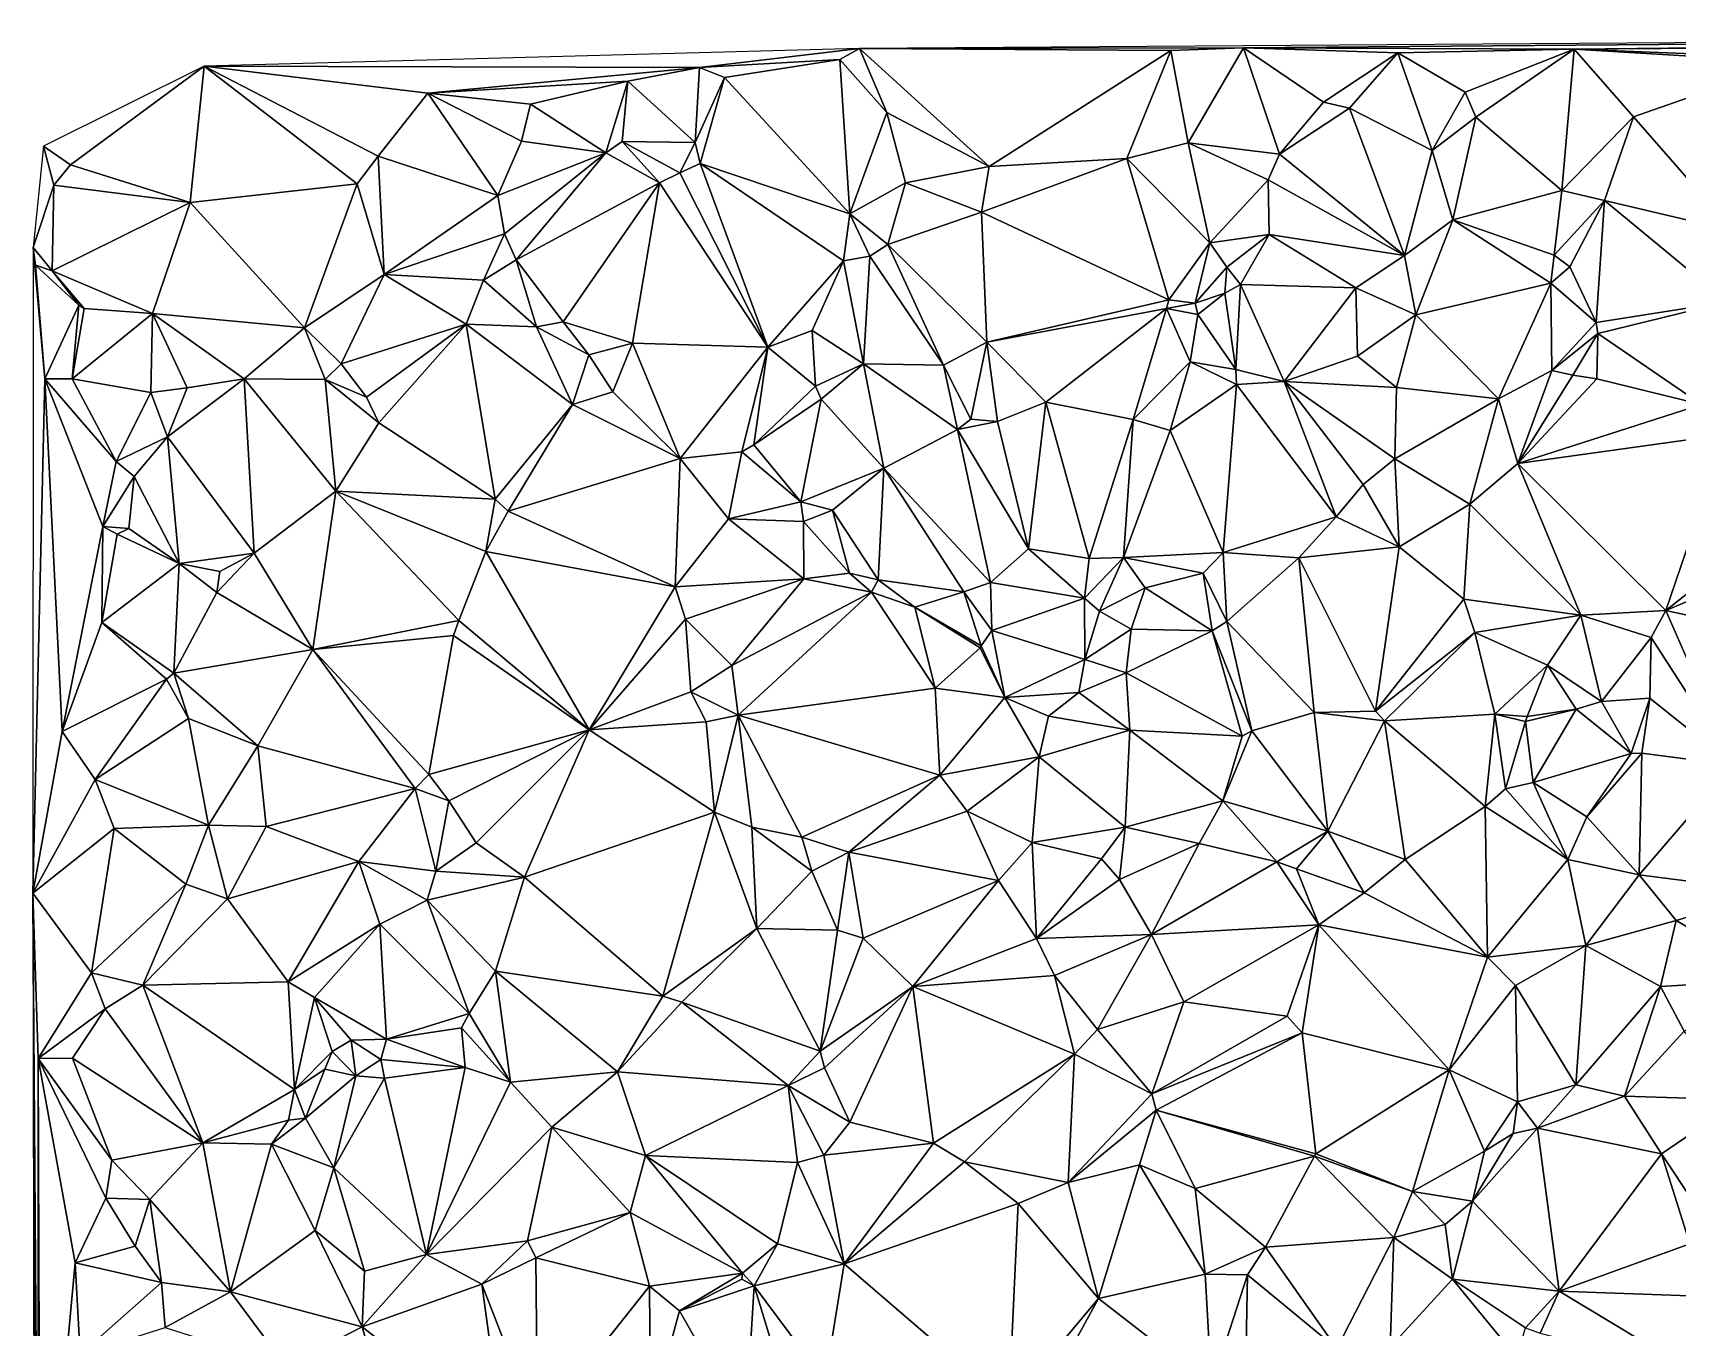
# Model space of a CAD drawing. Header units: metres. Extents: x -15 to 15, y -15 to 15.
# Drawn here: x -14.97 to -0.47, y 3.55 to 14.96 of the extents above; entities that cross this region are included whole.
import ezdxf

# ---------------------------------------------------------------- set-up
doc = ezdxf.new("R2010")
doc.units = ezdxf.units.M
doc.layers.add('STREET_MESH', color=7, linetype='Continuous')

msp = doc.modelspace()

# ---------------------------------------------------------------- linework, layer by layer
at = {"layer": 'STREET_MESH'}
for points in [[(-4.294, 14.831), (12.193, 14.962), (-7.679, 14.823)], [(12.193, 14.962), (-4.294, 14.831), (-1.379, 14.817)], [(10.138, 14.908), (12.193, 14.962), (-1.379, 14.817)], [(-13.458, 14.668), (-9.092, 14.657), (-7.679, 14.823)], [(-9.092, 14.657), (-7.854, 14.727), (-7.679, 14.823)], [(-7.854, 14.727), (-7.438, 14.259), (-7.679, 14.823)], [(-4.936, 14.808), (-4.294, 14.831), (-7.679, 14.823)], [(-6.537, 13.783), (-4.936, 14.808), (-7.679, 14.823)], [(-7.438, 14.259), (-6.537, 13.783), (-7.679, 14.823)], [(-4.936, 14.808), (-6.537, 13.783), (-5.322, 13.855)], [(-4.783, 13.992), (-4.936, 14.808), (-5.322, 13.855)], [(-4.783, 13.992), (-4.294, 14.831), (-4.936, 14.808)], [(-4.783, 13.992), (-3.976, 13.892), (-4.294, 14.831)], [(-1.379, 14.817), (-4.294, 14.831), (-2.932, 14.786)], [(-3.976, 13.892), (-3.589, 14.35), (-4.294, 14.831)], [(-4.294, 14.831), (-3.589, 14.35), (-2.932, 14.786)], [(-2.338, 14.44), (-1.379, 14.817), (-2.932, 14.786)], [(-2.338, 14.44), (-2.245, 14.219), (-1.379, 14.817)], [(-2.245, 14.219), (-1.487, 13.571), (-1.379, 14.817)], [(-1.487, 13.571), (-0.856, 14.223), (-1.379, 14.817)], [(10.138, 14.908), (-1.379, 14.817), (2.945, 14.648)], [(-1.379, 14.817), (0.523, 14.705), (2.945, 14.648)], [(-0.856, 14.223), (0.523, 14.705), (-1.379, 14.817)], [(-14.875, 13.963), (-14.637, 13.799), (-13.458, 14.668)], [(-14.637, 13.799), (-13.581, 13.465), (-13.458, 14.668)], [(-13.581, 13.465), (-12.111, 13.631), (-13.458, 14.668)], [(-12.111, 13.631), (-11.924, 13.875), (-13.458, 14.668)], [(-11.924, 13.875), (-11.488, 14.429), (-13.458, 14.668)], [(-11.488, 14.429), (-9.092, 14.657), (-13.458, 14.668)], [(-9.092, 14.657), (-11.488, 14.429), (-9.724, 14.535)], [(-9.128, 13.995), (-9.092, 14.657), (-9.724, 14.535)], [(-9.092, 14.657), (-9.128, 13.995), (-8.872, 14.569)], [(-7.854, 14.727), (-9.092, 14.657), (-8.872, 14.569)], [(-7.765, 13.367), (-7.854, 14.727), (-8.872, 14.569)], [(-7.854, 14.727), (-7.765, 13.367), (-7.438, 14.259)], [(-3.589, 14.35), (-3.359, 14.299), (-2.932, 14.786)], [(-3.359, 14.299), (-2.629, 13.924), (-2.932, 14.786)], [(-2.629, 13.924), (-2.338, 14.44), (-2.932, 14.786)], [(-0.856, 14.223), (0.024, 13.216), (0.523, 14.705)], [(-9.724, 14.535), (-11.488, 14.429), (-10.582, 14.334)], [(-9.917, 13.903), (-9.724, 14.535), (-10.582, 14.334)], [(-9.917, 13.903), (-9.774, 14.004), (-9.724, 14.535)], [(-9.774, 14.004), (-9.128, 13.995), (-9.724, 14.535)], [(-9.128, 13.995), (-9.085, 13.809), (-8.872, 14.569)], [(-9.085, 13.809), (-7.765, 13.367), (-8.872, 14.569)], [(-11.488, 14.429), (-11.924, 13.875), (-10.87, 13.527)], [(-11.488, 14.429), (-10.661, 14.007), (-10.582, 14.334)], [(-10.661, 14.007), (-11.488, 14.429), (-10.87, 13.527)], [(-2.245, 14.219), (-2.338, 14.44), (-2.629, 13.924)], [(-10.661, 14.007), (-9.917, 13.903), (-10.582, 14.334)], [(-7.765, 13.367), (-7.275, 13.64), (-7.438, 14.259)], [(-7.275, 13.64), (-6.537, 13.783), (-7.438, 14.259)], [(-3.589, 14.35), (-3.976, 13.892), (-3.359, 14.299)], [(-3.976, 13.892), (-2.874, 13), (-3.359, 14.299)], [(-3.359, 14.299), (-2.874, 13), (-2.629, 13.924)], [(-2.449, 13.313), (-2.245, 14.219), (-2.629, 13.924)], [(-1.487, 13.571), (-2.245, 14.219), (-2.449, 13.313)], [(-1.487, 13.571), (-1.111, 13.485), (-0.856, 14.223)], [(-0.856, 14.223), (-1.111, 13.485), (0.024, 13.216)], [(-14.785, 13.618), (-14.875, 13.963), (-14.967, 13.07)], [(-14.785, 13.618), (-14.637, 13.799), (-14.875, 13.963)], [(-9.917, 13.903), (-10.661, 14.007), (-10.87, 13.527)], [(-9.774, 14.004), (-9.917, 13.903), (-9.444, 13.639)], [(-9.264, 13.727), (-9.774, 14.004), (-9.444, 13.639)], [(-9.264, 13.727), (-9.128, 13.995), (-9.774, 14.004)], [(-9.128, 13.995), (-9.264, 13.727), (-9.085, 13.809)], [(-4.59, 13.11), (-4.783, 13.992), (-5.322, 13.855)], [(-4.783, 13.992), (-4.076, 13.667), (-3.976, 13.892)], [(-4.59, 13.11), (-4.076, 13.667), (-4.783, 13.992)], [(-2.874, 13), (-2.449, 13.313), (-2.629, 13.924)], [(-14.785, 13.618), (-13.581, 13.465), (-14.637, 13.799)], [(-11.924, 13.875), (-12.111, 13.631), (-11.873, 12.831)], [(-10.87, 13.527), (-11.924, 13.875), (-11.873, 12.831)], [(-10.811, 13.19), (-9.917, 13.903), (-10.87, 13.527)], [(-9.917, 13.903), (-10.811, 13.19), (-10.709, 12.96)], [(-9.444, 13.639), (-9.917, 13.903), (-10.709, 12.96)], [(-9.085, 13.809), (-9.264, 13.727), (-8.489, 12.192)], [(-7.822, 12.951), (-9.085, 13.809), (-8.489, 12.192)], [(-7.822, 12.951), (-7.765, 13.367), (-9.085, 13.809)], [(-7.275, 13.64), (-6.603, 13.382), (-6.537, 13.783)], [(-6.603, 13.382), (-4.953, 12.607), (-5.322, 13.855)], [(-6.537, 13.783), (-6.603, 13.382), (-5.322, 13.855)], [(-4.953, 12.607), (-4.59, 13.11), (-5.322, 13.855)], [(-4.076, 13.667), (-2.874, 13), (-3.976, 13.892)], [(-12.573, 12.361), (-12.111, 13.631), (-13.581, 13.465)], [(-12.111, 13.631), (-12.573, 12.361), (-11.873, 12.831)], [(-10.293, 12.415), (-9.444, 13.639), (-10.709, 12.96)], [(-9.444, 13.639), (-10.293, 12.415), (-9.682, 12.225)], [(-8.489, 12.192), (-9.444, 13.639), (-9.682, 12.225)], [(-8.489, 12.192), (-9.264, 13.727), (-9.444, 13.639)], [(-7.431, 13.095), (-7.275, 13.64), (-7.765, 13.367)], [(-7.275, 13.64), (-7.431, 13.095), (-6.603, 13.382)], [(-4.076, 13.667), (-4.59, 13.11), (-4.069, 13.185)], [(-2.874, 13), (-4.076, 13.667), (-4.069, 13.185)], [(-14.798, 12.863), (-14.785, 13.618), (-14.967, 13.07)], [(-13.581, 13.465), (-14.785, 13.618), (-14.798, 12.863)], [(-10.811, 13.19), (-10.87, 13.527), (-11.873, 12.831)], [(-1.555, 13.003), (-1.487, 13.571), (-2.449, 13.313)], [(-1.487, 13.571), (-1.555, 13.003), (-1.111, 13.485)], [(-1.111, 13.485), (-1.555, 13.003), (-1.415, 12.898)], [(-1.185, 12.408), (-1.111, 13.485), (-1.415, 12.898)], [(-1.111, 13.485), (-1.185, 12.408), (-0.028, 12.59)], [(0.024, 13.216), (-1.111, 13.485), (-0.028, 12.59)], [(-13.581, 13.465), (-14.798, 12.863), (-13.915, 12.487)], [(-12.573, 12.361), (-13.581, 13.465), (-13.915, 12.487)], [(-7.822, 12.951), (-7.589, 12.992), (-7.765, 13.367)], [(-7.589, 12.992), (-7.431, 13.095), (-7.765, 13.367)], [(-6.603, 13.382), (-7.431, 13.095), (-6.558, 12.235)], [(-6.603, 13.382), (-6.558, 12.235), (-4.953, 12.607)], [(-2.874, 13), (-2.774, 12.475), (-2.449, 13.313)], [(-2.774, 12.475), (-1.585, 12.756), (-2.449, 13.313)], [(-1.585, 12.756), (-1.555, 13.003), (-2.449, 13.313)], [(-14.865, 11.912), (-14.967, 13.07), (-14.969, 7.377)], [(-14.947, 12.915), (-14.798, 12.863), (-14.967, 13.07)], [(-14.865, 11.912), (-14.947, 12.915), (-14.967, 13.07)], [(-10.997, 12.78), (-10.811, 13.19), (-11.873, 12.831)], [(-10.811, 13.19), (-10.997, 12.78), (-10.709, 12.96)], [(-7.431, 13.095), (-7.589, 12.992), (-6.94, 12.033)], [(-7.431, 13.095), (-6.94, 12.033), (-6.558, 12.235)], [(-4.59, 13.11), (-4.953, 12.607), (-4.72, 12.578)], [(-4.442, 12.897), (-4.59, 13.11), (-4.72, 12.578)], [(-4.59, 13.11), (-4.442, 12.897), (-4.069, 13.185)], [(-4.442, 12.897), (-4.32, 12.743), (-4.069, 13.185)], [(-4.069, 13.185), (-4.32, 12.743), (-3.302, 12.713)], [(-2.874, 13), (-4.069, 13.185), (-3.302, 12.713)], [(-14.947, 12.915), (-14.565, 12.562), (-14.798, 12.863)], [(-14.565, 12.562), (-14.947, 12.915), (-14.865, 11.912)], [(-10.997, 12.78), (-10.528, 12.371), (-10.709, 12.96)], [(-10.528, 12.371), (-10.293, 12.415), (-10.709, 12.96)], [(-8.098, 12.338), (-7.822, 12.951), (-8.489, 12.192)], [(-7.822, 12.951), (-8.098, 12.338), (-7.646, 12.044)], [(-7.589, 12.992), (-7.822, 12.951), (-7.646, 12.044)], [(-6.94, 12.033), (-7.589, 12.992), (-7.646, 12.044)], [(-2.774, 12.475), (-2.874, 13), (-3.302, 12.713)], [(-1.555, 13.003), (-1.585, 12.756), (-1.415, 12.898)], [(-14.798, 12.863), (-14.518, 12.531), (-13.915, 12.487)], [(-14.565, 12.562), (-14.518, 12.531), (-14.798, 12.863)], [(-12.573, 12.361), (-12.251, 12.043), (-11.873, 12.831)], [(-12.251, 12.043), (-11.149, 12.393), (-11.873, 12.831)], [(-11.149, 12.393), (-10.997, 12.78), (-11.873, 12.831)], [(-11.149, 12.393), (-10.528, 12.371), (-10.997, 12.78)], [(-4.459, 12.666), (-4.442, 12.897), (-4.72, 12.578)], [(-4.442, 12.897), (-4.459, 12.666), (-4.32, 12.743)], [(-1.585, 12.756), (-1.185, 12.408), (-1.415, 12.898)], [(-4.698, 12.48), (-4.459, 12.666), (-4.72, 12.578)], [(-4.362, 11.995), (-4.459, 12.666), (-4.698, 12.48)], [(-4.32, 12.743), (-4.459, 12.666), (-4.362, 11.995)], [(-4.32, 12.743), (-4.362, 11.995), (-3.934, 11.887)], [(-4.32, 12.743), (-3.934, 11.887), (-3.302, 12.713)], [(-3.934, 11.887), (-3.288, 12.111), (-3.302, 12.713)], [(-3.288, 12.111), (-2.774, 12.475), (-3.302, 12.713)], [(-1.585, 12.756), (-2.774, 12.475), (-2.045, 11.736)], [(-1.575, 11.986), (-1.585, 12.756), (-2.045, 11.736)], [(-1.585, 12.756), (-1.575, 11.986), (-1.185, 12.408)], [(-14.622, 11.911), (-14.565, 12.562), (-14.865, 11.912)], [(-14.565, 12.562), (-14.622, 11.911), (-14.518, 12.531)], [(-14.518, 12.531), (-14.622, 11.911), (-13.915, 12.487)], [(-14.622, 11.911), (-13.93, 11.79), (-13.915, 12.487)], [(-13.93, 11.79), (-13.608, 11.831), (-13.915, 12.487)], [(-13.106, 11.911), (-12.573, 12.361), (-13.915, 12.487)], [(-13.608, 11.831), (-13.106, 11.911), (-13.915, 12.487)], [(-4.953, 12.607), (-6.558, 12.235), (-4.972, 12.533)], [(-6.558, 12.235), (-6.036, 11.705), (-4.972, 12.533)], [(-4.972, 12.533), (-6.036, 11.705), (-5.266, 11.552)], [(-4.763, 12.061), (-4.972, 12.533), (-5.266, 11.552)], [(-4.953, 12.607), (-4.972, 12.533), (-4.72, 12.578)], [(-4.972, 12.533), (-4.698, 12.48), (-4.72, 12.578)], [(-4.763, 12.061), (-4.698, 12.48), (-4.972, 12.533)], [(-4.362, 11.995), (-4.698, 12.48), (-4.763, 12.061)], [(-2.944, 11.836), (-2.774, 12.475), (-3.288, 12.111)], [(-2.774, 12.475), (-2.944, 11.836), (-2.045, 11.736)], [(-1.185, 12.408), (-1.17, 12.312), (-0.028, 12.59)], [(-1.17, 12.312), (-0.254, 11.684), (-0.028, 12.59)], [(-12.573, 12.361), (-13.106, 11.911), (-12.391, 11.906)], [(-12.251, 12.043), (-12.573, 12.361), (-12.391, 11.906)], [(-12.027, 11.749), (-11.149, 12.393), (-12.251, 12.043)], [(-12.027, 11.749), (-11.919, 11.522), (-11.149, 12.393)], [(-11.919, 11.522), (-10.894, 10.849), (-11.149, 12.393)], [(-11.149, 12.393), (-10.894, 10.849), (-10.21, 11.684)], [(-10.528, 12.371), (-11.149, 12.393), (-10.21, 11.684)], [(-10.528, 12.371), (-10.068, 12.122), (-10.293, 12.415)], [(-10.068, 12.122), (-10.528, 12.371), (-10.21, 11.684)], [(-10.293, 12.415), (-10.068, 12.122), (-9.682, 12.225)], [(-8.067, 11.848), (-8.098, 12.338), (-8.489, 12.192)], [(-8.098, 12.338), (-8.067, 11.848), (-7.646, 12.044)], [(-1.575, 11.986), (-1.17, 12.312), (-1.185, 12.408)], [(-10.068, 12.122), (-9.855, 11.798), (-9.682, 12.225)], [(-9.855, 11.798), (-9.262, 11.208), (-9.682, 12.225)], [(-9.262, 11.208), (-8.489, 12.192), (-9.682, 12.225)], [(-8.718, 11.269), (-8.489, 12.192), (-9.262, 11.208)], [(-8.718, 11.269), (-8.613, 11.33), (-8.489, 12.192)], [(-8.613, 11.33), (-8.067, 11.848), (-8.489, 12.192)], [(-6.94, 12.033), (-6.698, 11.555), (-6.558, 12.235)], [(-6.698, 11.555), (-6.464, 11.535), (-6.558, 12.235)], [(-6.464, 11.535), (-6.036, 11.705), (-6.558, 12.235)], [(-1.39, 11.945), (-1.17, 12.312), (-1.575, 11.986)], [(-1.17, 12.312), (-1.39, 11.945), (-1.178, 11.91)], [(-0.254, 11.684), (-1.17, 12.312), (-1.178, 11.91)], [(-12.027, 11.749), (-12.251, 12.043), (-12.391, 11.906)], [(-9.855, 11.798), (-10.068, 12.122), (-10.21, 11.684)], [(-7.646, 12.044), (-8.067, 11.848), (-8.017, 11.731)], [(-7.467, 11.125), (-7.646, 12.044), (-8.017, 11.731)], [(-6.815, 11.466), (-7.646, 12.044), (-7.467, 11.125)], [(-6.815, 11.466), (-6.94, 12.033), (-7.646, 12.044)], [(-4.94, 11.455), (-4.763, 12.061), (-5.266, 11.552)], [(-4.763, 12.061), (-4.94, 11.455), (-4.357, 11.861)], [(-4.362, 11.995), (-4.763, 12.061), (-4.357, 11.861)], [(-3.934, 11.887), (-2.944, 11.836), (-3.288, 12.111)], [(-14.711, 8.801), (-14.865, 11.912), (-14.969, 7.377)], [(-14.352, 10.609), (-14.235, 11.183), (-14.865, 11.912)], [(-14.711, 8.801), (-14.352, 10.609), (-14.865, 11.912)], [(-14.235, 11.183), (-14.622, 11.911), (-14.865, 11.912)], [(-14.622, 11.911), (-14.235, 11.183), (-13.93, 11.79)], [(-13.019, 10.374), (-13.106, 11.911), (-13.782, 11.399)], [(-13.106, 11.911), (-13.608, 11.831), (-13.782, 11.399)], [(-13.106, 11.911), (-12.297, 10.922), (-12.391, 11.906)], [(-13.106, 11.911), (-13.019, 10.374), (-12.297, 10.922)], [(-12.297, 10.922), (-11.919, 11.522), (-12.391, 11.906)], [(-11.919, 11.522), (-12.027, 11.749), (-12.391, 11.906)], [(-6.698, 11.555), (-6.94, 12.033), (-6.815, 11.466)], [(-3.934, 11.887), (-4.362, 11.995), (-4.357, 11.861)], [(-1.575, 11.986), (-2.045, 11.736), (-1.876, 11.166)], [(-1.39, 11.945), (-1.575, 11.986), (-1.876, 11.166)], [(-1.178, 11.91), (-1.39, 11.945), (-1.876, 11.166)], [(-0.254, 11.684), (-1.178, 11.91), (-1.876, 11.166)], [(-13.93, 11.79), (-14.235, 11.183), (-13.782, 11.399)], [(-13.608, 11.831), (-13.93, 11.79), (-13.782, 11.399)], [(-9.262, 11.208), (-9.855, 11.798), (-10.21, 11.684)], [(-8.067, 11.848), (-8.613, 11.33), (-8.017, 11.731)], [(-4.94, 11.455), (-4.473, 10.38), (-4.357, 11.861)], [(-4.473, 10.38), (-3.478, 10.696), (-4.357, 11.861)], [(-3.478, 10.696), (-3.934, 11.887), (-4.357, 11.861)], [(-3.239, 10.979), (-3.934, 11.887), (-3.478, 10.696)], [(-2.96, 11.205), (-2.944, 11.836), (-3.934, 11.887)], [(-3.239, 10.979), (-2.96, 11.205), (-3.934, 11.887)], [(-2.944, 11.836), (-2.96, 11.205), (-2.045, 11.736)], [(-10.894, 10.849), (-10.777, 10.746), (-10.21, 11.684)], [(-10.777, 10.746), (-9.262, 11.208), (-10.21, 11.684)], [(-8.613, 11.33), (-8.197, 10.826), (-8.017, 11.731)], [(-8.197, 10.826), (-7.467, 11.125), (-8.017, 11.731)], [(-6.036, 11.705), (-6.464, 11.535), (-6.189, 10.411)], [(-6.036, 11.705), (-6.189, 10.411), (-5.656, 10.327)], [(-6.036, 11.705), (-5.656, 10.327), (-5.266, 11.552)], [(-2.96, 11.205), (-2.299, 10.807), (-2.045, 11.736)], [(-2.045, 11.736), (-2.299, 10.807), (-1.876, 11.166)], [(-0.042, 11.422), (-0.254, 11.684), (-1.876, 11.166)], [(-10.894, 10.849), (-11.919, 11.522), (-12.297, 10.922)], [(-6.524, 10.117), (-6.815, 11.466), (-7.467, 11.125)], [(-6.698, 11.555), (-6.815, 11.466), (-6.464, 11.535)], [(-6.464, 11.535), (-6.815, 11.466), (-6.189, 10.411)], [(-6.815, 11.466), (-6.524, 10.117), (-6.189, 10.411)], [(-5.656, 10.327), (-5.352, 10.335), (-5.266, 11.552)], [(-5.352, 10.335), (-4.94, 11.455), (-5.266, 11.552)], [(-4.473, 10.38), (-4.94, 11.455), (-5.352, 10.335)], [(-14.235, 11.183), (-14.077, 11.05), (-13.782, 11.399)], [(-13.782, 11.399), (-14.077, 11.05), (-13.679, 10.284)], [(-13.019, 10.374), (-13.782, 11.399), (-13.679, 10.284)], [(-8.718, 11.269), (-8.197, 10.826), (-8.613, 11.33)], [(-0.571, 9.87), (-0.042, 11.422), (-1.876, 11.166)], [(0.47, 10.688), (-0.042, 11.422), (-0.571, 9.87)], [(-14.077, 11.05), (-14.235, 11.183), (-14.352, 10.609)], [(-9.262, 11.208), (-10.777, 10.746), (-9.307, 10.078)], [(-8.834, 10.678), (-9.262, 11.208), (-9.307, 10.078)], [(-8.834, 10.678), (-8.718, 11.269), (-9.262, 11.208)], [(-8.834, 10.678), (-8.197, 10.826), (-8.718, 11.269)], [(-2.92, 10.431), (-2.96, 11.205), (-3.239, 10.979)], [(-2.299, 10.807), (-2.96, 11.205), (-2.92, 10.431)], [(-2.299, 10.807), (-1.318, 9.828), (-1.876, 11.166)], [(-1.318, 9.828), (-0.571, 9.87), (-1.876, 11.166)], [(-14.123, 10.592), (-14.077, 11.05), (-14.352, 10.609)], [(-14.077, 11.05), (-14.123, 10.592), (-13.679, 10.284)], [(-8.197, 10.826), (-7.919, 10.753), (-7.467, 11.125)], [(-7.919, 10.753), (-7.515, 10.14), (-7.467, 11.125)], [(-7.467, 11.125), (-7.515, 10.14), (-6.76, 10.034)], [(-6.524, 10.117), (-7.467, 11.125), (-6.76, 10.034)], [(-13.019, 10.374), (-12.501, 9.526), (-12.297, 10.922)], [(-12.501, 9.526), (-11.212, 9.78), (-12.297, 10.922)], [(-10.975, 10.39), (-10.894, 10.849), (-12.297, 10.922)], [(-11.212, 9.78), (-10.975, 10.39), (-12.297, 10.922)], [(-2.92, 10.431), (-3.239, 10.979), (-3.478, 10.696)], [(-10.975, 10.39), (-10.777, 10.746), (-10.894, 10.849)], [(-10.777, 10.746), (-10.975, 10.39), (-9.307, 10.078)], [(-8.175, 10.652), (-8.197, 10.826), (-8.834, 10.678)], [(-8.197, 10.826), (-8.175, 10.652), (-7.919, 10.753)], [(-8.175, 10.652), (-7.768, 10.199), (-7.919, 10.753)], [(-7.768, 10.199), (-7.515, 10.14), (-7.919, 10.753)], [(-2.299, 10.807), (-2.92, 10.431), (-2.351, 9.97)], [(-1.318, 9.828), (-2.299, 10.807), (-2.351, 9.97)], [(-14.711, 8.801), (-14.362, 9.762), (-14.352, 10.609)], [(-14.362, 9.762), (-14.226, 10.542), (-14.352, 10.609)], [(-14.226, 10.542), (-14.123, 10.592), (-14.352, 10.609)], [(-14.123, 10.592), (-14.226, 10.542), (-13.679, 10.284)], [(-8.17, 10.148), (-8.834, 10.678), (-9.307, 10.078)], [(-8.175, 10.652), (-8.834, 10.678), (-8.17, 10.148)], [(-7.768, 10.199), (-8.175, 10.652), (-8.17, 10.148)], [(-4.473, 10.38), (-3.805, 10.334), (-3.478, 10.696)], [(-3.805, 10.334), (-2.92, 10.431), (-3.478, 10.696)], [(0.47, 10.688), (-0.571, 9.87), (0.736, 10.421)], [(-14.226, 10.542), (-14.362, 9.762), (-13.679, 10.284)], [(-13.321, 10.214), (-13.019, 10.374), (-13.679, 10.284)], [(-13.347, 10.027), (-12.501, 9.526), (-13.019, 10.374)], [(-13.321, 10.214), (-13.347, 10.027), (-13.019, 10.374)], [(-11.212, 9.78), (-10.064, 8.815), (-10.975, 10.39)], [(-10.975, 10.39), (-10.064, 8.815), (-9.307, 10.078)], [(-6.524, 10.117), (-5.697, 9.977), (-6.189, 10.411)], [(-6.189, 10.411), (-5.697, 9.977), (-5.656, 10.327)], [(-5.697, 9.977), (-5.352, 10.335), (-5.656, 10.327)], [(-5.697, 9.977), (-5.565, 9.864), (-5.352, 10.335)], [(-5.565, 9.864), (-5.161, 10.069), (-5.352, 10.335)], [(-4.651, 10.198), (-4.473, 10.38), (-5.352, 10.335)], [(-5.161, 10.069), (-4.651, 10.198), (-5.352, 10.335)], [(-4.473, 10.38), (-4.651, 10.198), (-4.441, 9.771)], [(-3.805, 10.334), (-4.473, 10.38), (-4.441, 9.771)], [(-3.672, 8.97), (-3.805, 10.334), (-4.441, 9.771)], [(-2.92, 10.431), (-3.805, 10.334), (-3.13, 8.982)], [(-3.805, 10.334), (-3.672, 8.97), (-3.13, 8.982)], [(-2.92, 10.431), (-3.13, 8.982), (-2.351, 9.97)], [(0.736, 10.421), (-0.571, 9.87), (0.999, 9.524)], [(-14.362, 9.762), (-13.726, 9.316), (-13.679, 10.284)], [(-13.726, 9.316), (-13.347, 10.027), (-13.679, 10.284)], [(-13.347, 10.027), (-13.321, 10.214), (-13.679, 10.284)], [(-7.575, 10.029), (-7.768, 10.199), (-8.17, 10.148)], [(-7.515, 10.14), (-7.768, 10.199), (-7.575, 10.029)], [(-4.651, 10.198), (-5.161, 10.069), (-4.57, 9.688)], [(-4.651, 10.198), (-4.57, 9.688), (-4.441, 9.771)], [(-13.347, 10.027), (-13.726, 9.316), (-12.501, 9.526)], [(-10.064, 8.815), (-9.214, 9.793), (-9.307, 10.078)], [(-9.214, 9.793), (-8.17, 10.148), (-9.307, 10.078)], [(-9.214, 9.793), (-8.807, 9.383), (-8.17, 10.148)], [(-8.807, 9.383), (-7.575, 10.029), (-8.17, 10.148)], [(-8.807, 9.383), (-8.75, 8.946), (-7.575, 10.029)], [(-7.575, 10.029), (-8.75, 8.946), (-7.013, 9.184)], [(-7.192, 9.898), (-7.515, 10.14), (-7.575, 10.029)], [(-7.192, 9.898), (-7.575, 10.029), (-7.013, 9.184)], [(-7.515, 10.14), (-7.192, 9.898), (-6.76, 10.034)], [(-7.192, 9.898), (-6.606, 9.557), (-6.76, 10.034)], [(-6.512, 9.692), (-6.524, 10.117), (-6.76, 10.034)], [(-6.606, 9.557), (-6.512, 9.692), (-6.76, 10.034)], [(-5.697, 9.977), (-6.524, 10.117), (-6.512, 9.692)], [(-5.284, 9.704), (-5.161, 10.069), (-5.565, 9.864)], [(-5.161, 10.069), (-5.284, 9.704), (-4.57, 9.688)], [(-6.616, 9.538), (-7.192, 9.898), (-7.013, 9.184)], [(-6.616, 9.538), (-6.606, 9.557), (-7.192, 9.898)], [(-5.692, 9.438), (-5.697, 9.977), (-6.512, 9.692)], [(-5.565, 9.864), (-5.697, 9.977), (-5.692, 9.438)], [(-5.284, 9.704), (-5.565, 9.864), (-5.692, 9.438)], [(-3.13, 8.982), (-2.255, 9.675), (-2.351, 9.97)], [(-2.255, 9.675), (-1.318, 9.828), (-2.351, 9.97)], [(-1.318, 9.828), (-0.7, 9.63), (-0.571, 9.87)], [(-0.7, 9.63), (0.028, 8.505), (-0.571, 9.87)], [(-0.571, 9.87), (0.028, 8.505), (0.999, 9.524)], [(-14.711, 8.801), (-13.79, 9.262), (-14.362, 9.762)], [(-13.79, 9.262), (-13.726, 9.316), (-14.362, 9.762)], [(-11.212, 9.78), (-12.501, 9.526), (-11.259, 9.647)], [(-10.064, 8.815), (-11.212, 9.78), (-11.259, 9.647)], [(-9.166, 9.151), (-9.214, 9.793), (-10.064, 8.815)], [(-9.214, 9.793), (-9.166, 9.151), (-8.807, 9.383)], [(-4.57, 9.688), (-4.22, 8.809), (-4.441, 9.771)], [(-4.22, 8.809), (-3.672, 8.97), (-4.441, 9.771)], [(-2.255, 9.675), (-1.613, 9.387), (-1.318, 9.828)], [(-1.613, 9.387), (-1.137, 9.067), (-1.318, 9.828)], [(-1.137, 9.067), (-0.7, 9.63), (-1.318, 9.828)], [(-12.501, 9.526), (-11.479, 8.422), (-11.259, 9.647)], [(-11.479, 8.422), (-10.064, 8.815), (-11.259, 9.647)], [(-6.512, 9.692), (-6.606, 9.557), (-6.4, 9.101)], [(-5.692, 9.438), (-6.512, 9.692), (-6.4, 9.101)], [(-5.33, 9.319), (-5.284, 9.704), (-5.692, 9.438)], [(-5.284, 9.704), (-5.33, 9.319), (-4.57, 9.688)], [(-5.33, 9.319), (-4.305, 8.762), (-4.57, 9.688)], [(-4.57, 9.688), (-4.305, 8.762), (-4.22, 8.809)], [(-3.052, 8.897), (-2.255, 9.675), (-3.13, 8.982)], [(-2.255, 9.675), (-3.052, 8.897), (-2.078, 8.956)], [(-1.613, 9.387), (-2.255, 9.675), (-2.078, 8.956)], [(-0.7, 9.63), (-1.137, 9.067), (-0.711, 9.097)], [(-0.7, 9.63), (-0.711, 9.097), (0.028, 8.505)], [(-12.501, 9.526), (-13.726, 9.316), (-12.985, 8.676)], [(-11.599, 8.299), (-12.501, 9.526), (-12.985, 8.676)], [(-11.479, 8.422), (-12.501, 9.526), (-11.599, 8.299)], [(-6.4, 9.101), (-6.616, 9.538), (-7.013, 9.184)], [(-6.606, 9.557), (-6.616, 9.538), (-6.4, 9.101)], [(-5.746, 9.146), (-5.692, 9.438), (-6.4, 9.101)], [(-5.746, 9.146), (-5.33, 9.319), (-5.692, 9.438)], [(-13.726, 9.316), (-13.79, 9.262), (-13.598, 8.915)], [(-13.726, 9.316), (-13.598, 8.915), (-12.985, 8.676)], [(-9.166, 9.151), (-8.75, 8.946), (-8.807, 9.383)], [(-5.33, 9.319), (-5.746, 9.146), (-5.296, 8.812)], [(-4.305, 8.762), (-5.33, 9.319), (-5.296, 8.812)], [(-1.794, 8.934), (-1.613, 9.387), (-2.078, 8.956)], [(-1.794, 8.934), (-1.36, 8.999), (-1.613, 9.387)], [(-1.36, 8.999), (-1.137, 9.067), (-1.613, 9.387)], [(-13.79, 9.262), (-14.711, 8.801), (-14.42, 8.378)], [(-13.79, 9.262), (-14.42, 8.378), (-13.598, 8.915)], [(-9.032, 8.887), (-9.166, 9.151), (-10.064, 8.815)], [(-8.75, 8.946), (-9.166, 9.151), (-9.032, 8.887)], [(-8.75, 8.946), (-6.973, 8.417), (-7.013, 9.184)], [(-6.973, 8.417), (-6.4, 9.101), (-7.013, 9.184)], [(-5.746, 9.146), (-6.4, 9.101), (-6.013, 8.938)], [(-5.296, 8.812), (-5.746, 9.146), (-6.013, 8.938)], [(-6.973, 8.417), (-6.095, 8.579), (-6.4, 9.101)], [(-6.4, 9.101), (-6.095, 8.579), (-6.013, 8.938)], [(-1.807, 8.891), (-1.36, 8.999), (-1.794, 8.934)], [(-1.36, 8.999), (-1.807, 8.891), (-1.739, 8.352)], [(-0.876, 8.608), (-1.36, 8.999), (-1.739, 8.352)], [(-0.876, 8.608), (-1.137, 9.067), (-1.36, 8.999)], [(-1.137, 9.067), (-0.876, 8.608), (-0.711, 9.097)], [(-0.876, 8.608), (-0.78, 8.61), (-0.711, 9.097)], [(-0.711, 9.097), (-0.78, 8.61), (0.028, 8.505)], [(-13.598, 8.915), (-14.42, 8.378), (-13.421, 7.976)], [(-12.985, 8.676), (-13.598, 8.915), (-13.421, 7.976)], [(-9.032, 8.887), (-10.064, 8.815), (-8.958, 8.091)], [(-8.75, 8.946), (-9.032, 8.887), (-8.958, 8.091)], [(-8.63, 7.959), (-8.75, 8.946), (-8.958, 8.091)], [(-8.19, 7.869), (-8.75, 8.946), (-8.63, 7.959)], [(-8.75, 8.946), (-8.19, 7.869), (-6.973, 8.417)], [(-6.095, 8.579), (-5.296, 8.812), (-6.013, 8.938)], [(-3.549, 7.922), (-3.672, 8.97), (-4.22, 8.809)], [(-3.672, 8.97), (-3.052, 8.897), (-3.13, 8.982)], [(-3.549, 7.922), (-3.052, 8.897), (-3.672, 8.97)], [(-3.052, 8.897), (-3.549, 7.922), (-2.867, 7.673)], [(-2.078, 8.956), (-3.052, 8.897), (-2.163, 8.139)], [(-3.052, 8.897), (-2.867, 7.673), (-2.163, 8.139)], [(-1.984, 8.296), (-2.078, 8.956), (-2.163, 8.139)], [(-1.984, 8.296), (-1.807, 8.891), (-2.078, 8.956)], [(-1.807, 8.891), (-1.794, 8.934), (-2.078, 8.956)], [(-1.807, 8.891), (-1.984, 8.296), (-1.739, 8.352)], [(-14.42, 8.378), (-14.711, 8.801), (-14.969, 7.377)], [(-10.064, 8.815), (-11.479, 8.422), (-11.3, 8.191)], [(-10.064, 8.815), (-11.3, 8.191), (-11.061, 7.821)], [(-10.635, 7.517), (-10.064, 8.815), (-11.061, 7.821)], [(-10.064, 8.815), (-10.635, 7.517), (-8.958, 8.091)], [(-5.296, 8.812), (-6.095, 8.579), (-5.336, 7.959)], [(-4.477, 8.19), (-5.296, 8.812), (-5.336, 7.959)], [(-4.477, 8.19), (-4.305, 8.762), (-5.296, 8.812)], [(-4.477, 8.19), (-3.549, 7.922), (-4.22, 8.809)], [(-4.305, 8.762), (-4.477, 8.19), (-4.22, 8.809)], [(-12.913, 7.964), (-12.985, 8.676), (-13.421, 7.976)], [(-12.913, 7.964), (-11.599, 8.299), (-12.985, 8.676)], [(-6.095, 8.579), (-6.973, 8.417), (-6.732, 8.098)], [(-6.157, 7.823), (-6.095, 8.579), (-6.732, 8.098)], [(-6.095, 8.579), (-6.157, 7.823), (-5.336, 7.959)], [(-0.876, 8.608), (-1.739, 8.352), (-1.265, 8.049)], [(-0.806, 7.537), (-0.78, 8.61), (-1.265, 8.049)], [(-0.78, 8.61), (-0.876, 8.608), (-1.265, 8.049)], [(-0.78, 8.61), (-0.806, 7.537), (0.028, 8.505)], [(-11.3, 8.191), (-11.479, 8.422), (-11.599, 8.299)], [(-8.19, 7.869), (-7.774, 7.739), (-6.973, 8.417)], [(-6.973, 8.417), (-7.774, 7.739), (-6.732, 8.098)], [(-0.806, 7.537), (0.361, 7.388), (0.028, 8.505)], [(-14.253, 7.945), (-14.42, 8.378), (-14.969, 7.377)], [(-14.42, 8.378), (-14.253, 7.945), (-13.421, 7.976)], [(-12.913, 7.964), (-12.095, 7.655), (-11.599, 8.299)], [(-11.599, 8.299), (-12.095, 7.655), (-11.417, 7.57)], [(-11.3, 8.191), (-11.599, 8.299), (-11.417, 7.57)], [(-1.433, 7.674), (-1.984, 8.296), (-2.163, 8.139)], [(-1.739, 8.352), (-1.984, 8.296), (-1.433, 7.674)], [(-1.739, 8.352), (-1.433, 7.674), (-1.265, 8.049)], [(-11.061, 7.821), (-11.3, 8.191), (-11.417, 7.57)], [(-4.684, 7.813), (-4.477, 8.19), (-5.336, 7.959)], [(-4.001, 7.651), (-4.477, 8.19), (-4.684, 7.813)], [(-4.001, 7.651), (-3.549, 7.922), (-4.477, 8.19)], [(-2.867, 7.673), (-2.142, 6.813), (-2.163, 8.139)], [(-2.142, 6.813), (-1.433, 7.674), (-2.163, 8.139)], [(-14.253, 7.945), (-13.621, 7.455), (-13.421, 7.976)], [(-13.621, 7.455), (-13.252, 7.327), (-13.421, 7.976)], [(-13.252, 7.327), (-12.913, 7.964), (-13.421, 7.976)], [(-10.635, 7.517), (-9.415, 6.468), (-8.958, 8.091)], [(-9.415, 6.468), (-8.584, 7.066), (-8.958, 8.091)], [(-8.584, 7.066), (-8.63, 7.959), (-8.958, 8.091)], [(-7.774, 7.739), (-6.453, 7.489), (-6.732, 8.098)], [(-6.453, 7.489), (-6.157, 7.823), (-6.732, 8.098)], [(-1.433, 7.674), (-0.806, 7.537), (-1.265, 8.049)], [(-14.452, 6.674), (-14.253, 7.945), (-14.969, 7.377)], [(-13.621, 7.455), (-14.253, 7.945), (-14.452, 6.674)], [(-12.095, 7.655), (-12.913, 7.964), (-13.252, 7.327)], [(-8.099, 7.569), (-8.63, 7.959), (-8.584, 7.066)], [(-8.19, 7.869), (-8.63, 7.959), (-8.099, 7.569)], [(-7.774, 7.739), (-8.19, 7.869), (-8.099, 7.569)], [(-6.157, 7.823), (-5.545, 7.68), (-5.336, 7.959)], [(-5.545, 7.68), (-5.388, 7.497), (-5.336, 7.959)], [(-5.388, 7.497), (-4.684, 7.813), (-5.336, 7.959)], [(-4.001, 7.651), (-3.826, 7.592), (-3.549, 7.922)], [(-3.826, 7.592), (-3.23, 7.378), (-3.549, 7.922)], [(-3.549, 7.922), (-3.23, 7.378), (-2.867, 7.673)], [(-10.635, 7.517), (-11.061, 7.821), (-11.417, 7.57)], [(-7.774, 7.739), (-8.099, 7.569), (-7.873, 7.049)], [(-7.647, 6.98), (-7.774, 7.739), (-7.873, 7.049)], [(-7.774, 7.739), (-7.647, 6.98), (-6.453, 7.489)], [(-6.157, 7.823), (-6.453, 7.489), (-6.119, 6.977)], [(-5.545, 7.68), (-6.157, 7.823), (-6.119, 6.977)], [(-4.684, 7.813), (-5.388, 7.497), (-5.105, 7.012)], [(-4.001, 7.651), (-4.684, 7.813), (-5.105, 7.012)], [(-12.717, 6.595), (-12.095, 7.655), (-13.252, 7.327)], [(-12.095, 7.655), (-12.717, 6.595), (-11.909, 7.104)], [(-12.095, 7.655), (-11.492, 7.315), (-11.417, 7.57)], [(-11.492, 7.315), (-12.095, 7.655), (-11.909, 7.104)], [(-11.492, 7.315), (-10.635, 7.517), (-11.417, 7.57)], [(-8.099, 7.569), (-8.584, 7.066), (-7.873, 7.049)], [(-5.388, 7.497), (-5.545, 7.68), (-6.119, 6.977)], [(-3.631, 7.097), (-4.001, 7.651), (-5.105, 7.012)], [(-3.826, 7.592), (-4.001, 7.651), (-3.631, 7.097)], [(-3.23, 7.378), (-3.826, 7.592), (-3.631, 7.097)], [(-3.23, 7.378), (-2.142, 6.813), (-2.867, 7.673)], [(-1.433, 7.674), (-2.142, 6.813), (-1.274, 6.914)], [(-0.806, 7.537), (-1.433, 7.674), (-1.274, 6.914)], [(-13.999, 6.566), (-13.621, 7.455), (-14.452, 6.674)], [(-13.999, 6.566), (-13.252, 7.327), (-13.621, 7.455)], [(-10.635, 7.517), (-11.492, 7.315), (-10.89, 6.689)], [(-9.415, 6.468), (-10.635, 7.517), (-10.89, 6.689)], [(-6.453, 7.489), (-7.647, 6.98), (-7.209, 6.553)], [(-6.453, 7.489), (-7.209, 6.553), (-6.119, 6.977)], [(-5.388, 7.497), (-6.119, 6.977), (-5.105, 7.012)], [(-0.478, 7.134), (-0.806, 7.537), (-1.274, 6.914)], [(-0.806, 7.537), (-0.478, 7.134), (0.361, 7.388)], [(-14.938, -9.758), (-14.93, -0.155), (-14.969, 7.377)], [(-14.922, 5.919), (-14.452, 6.674), (-14.969, 7.377)], [(-14.93, -0.155), (-14.919, 0.472), (-14.969, 7.377)], [(-14.919, 0.472), (-14.922, 5.919), (-14.969, 7.377)], [(-13.999, 6.566), (-12.717, 6.595), (-13.252, 7.327)], [(-11.121, 6.316), (-11.492, 7.315), (-11.909, 7.104)], [(-11.492, 7.315), (-11.121, 6.316), (-10.89, 6.689)], [(-2.142, 6.813), (-3.23, 7.378), (-3.631, 7.097)], [(0.361, 7.388), (-0.478, 7.134), (0.406, 6.616)], [(-0.616, 6.553), (-0.478, 7.134), (-1.274, 6.914)], [(-0.478, 7.134), (-0.616, 6.553), (0.406, 6.616)], [(-11.909, 7.104), (-12.717, 6.595), (-12.487, 6.457)], [(-11.85, 6.09), (-11.909, 7.104), (-12.487, 6.457)], [(-11.85, 6.09), (-11.121, 6.316), (-11.909, 7.104)], [(-9.415, 6.468), (-9.246, 6.415), (-8.584, 7.066)], [(-9.246, 6.415), (-8.028, 5.984), (-8.584, 7.066)], [(-8.584, 7.066), (-8.028, 5.984), (-7.873, 7.049)], [(-8.028, 5.984), (-7.647, 6.98), (-7.873, 7.049)], [(-7.647, 6.98), (-8.028, 5.984), (-7.209, 6.553)], [(-7.209, 6.553), (-5.961, 6.649), (-6.119, 6.977)], [(-6.119, 6.977), (-5.961, 6.649), (-5.105, 7.012)], [(-5.961, 6.649), (-5.58, 6.175), (-5.105, 7.012)], [(-5.58, 6.175), (-4.821, 6.417), (-5.105, 7.012)], [(-4.821, 6.417), (-3.631, 7.097), (-5.105, 7.012)], [(-4.821, 6.417), (-3.91, 6.293), (-3.631, 7.097)], [(-3.91, 6.293), (-3.776, 6.145), (-3.631, 7.097)], [(-3.631, 7.097), (-3.776, 6.145), (-2.479, 5.819)], [(-2.142, 6.813), (-3.631, 7.097), (-2.479, 5.819)], [(-2.142, 6.813), (-1.895, 6.561), (-1.274, 6.914)], [(-1.895, 6.561), (-1.362, 5.687), (-1.274, 6.914)], [(-1.362, 5.687), (-0.616, 6.553), (-1.274, 6.914)], [(-14.922, 5.919), (-14.331, 6.355), (-14.452, 6.674)], [(-14.331, 6.355), (-13.999, 6.566), (-14.452, 6.674)], [(-11.121, 6.316), (-10.757, 5.711), (-10.89, 6.689)], [(-10.757, 5.711), (-9.815, 5.802), (-10.89, 6.689)], [(-9.815, 5.802), (-9.415, 6.468), (-10.89, 6.689)], [(-1.895, 6.561), (-2.142, 6.813), (-2.479, 5.819)], [(-13.999, 6.566), (-14.331, 6.355), (-13.471, 5.175)], [(-12.717, 6.595), (-13.999, 6.566), (-12.662, 5.644)], [(-12.662, 5.644), (-13.999, 6.566), (-13.471, 5.175)], [(-12.717, 6.595), (-12.662, 5.644), (-12.487, 6.457)], [(-8.028, 5.984), (-7.99, 5.835), (-7.209, 6.553)], [(-7.209, 6.553), (-7.99, 5.835), (-7.765, 5.356)], [(-7.029, 5.172), (-7.209, 6.553), (-7.765, 5.356)], [(-5.961, 6.649), (-7.209, 6.553), (-5.784, 5.957)], [(-7.209, 6.553), (-7.029, 5.172), (-5.784, 5.957)], [(-5.58, 6.175), (-5.961, 6.649), (-5.784, 5.957)], [(-1.877, 5.535), (-1.895, 6.561), (-2.479, 5.819)], [(-1.877, 5.535), (-1.362, 5.687), (-1.895, 6.561)], [(-1.362, 5.687), (-0.934, 5.586), (-0.616, 6.553)], [(-0.934, 5.586), (-0.407, 6.158), (-0.616, 6.553)], [(-0.616, 6.553), (-0.407, 6.158), (0.406, 6.616)], [(-12.662, 5.644), (-12.329, 5.981), (-12.487, 6.457)], [(-12.329, 5.981), (-12.163, 6.08), (-12.487, 6.457)], [(-12.163, 6.08), (-11.85, 6.09), (-12.487, 6.457)], [(-9.246, 6.415), (-9.415, 6.468), (-9.815, 5.802)], [(-8.308, 5.681), (-9.246, 6.415), (-9.815, 5.802)], [(-8.028, 5.984), (-9.246, 6.415), (-8.308, 5.681)], [(-5.58, 6.175), (-5.103, 5.608), (-4.821, 6.417)], [(-5.103, 5.608), (-3.91, 6.293), (-4.821, 6.417)], [(-14.619, 5.92), (-14.331, 6.355), (-14.922, 5.919)], [(-14.331, 6.355), (-14.619, 5.92), (-13.471, 5.175)], [(-11.85, 6.09), (-11.189, 6.188), (-11.121, 6.316)], [(-11.121, 6.316), (-11.189, 6.188), (-10.757, 5.711)], [(-3.91, 6.293), (-5.103, 5.608), (-3.776, 6.145)], [(-12.163, 6.08), (-11.902, 5.91), (-11.85, 6.09)], [(-11.85, 6.09), (-11.902, 5.91), (-11.157, 5.838)], [(-11.189, 6.188), (-11.85, 6.09), (-11.157, 5.838)], [(-11.189, 6.188), (-11.157, 5.838), (-10.757, 5.711)], [(-5.103, 5.608), (-5.58, 6.175), (-5.784, 5.957)], [(-5.103, 5.608), (-5.063, 5.463), (-3.776, 6.145)], [(-3.776, 6.145), (-5.063, 5.463), (-3.657, 5.077)], [(-3.776, 6.145), (-3.657, 5.077), (-2.479, 5.819)], [(0.093, 5.554), (-0.407, 6.158), (-0.934, 5.586)], [(-12.662, 5.644), (-12.396, 5.825), (-12.329, 5.981)], [(-12.396, 5.825), (-12.122, 5.765), (-12.329, 5.981)], [(-12.122, 5.765), (-12.163, 6.08), (-12.329, 5.981)], [(-11.902, 5.91), (-12.163, 6.08), (-12.122, 5.765)], [(-7.99, 5.835), (-8.028, 5.984), (-8.308, 5.681)], [(-7.029, 5.172), (-6.753, 5.006), (-5.784, 5.957)], [(-6.753, 5.006), (-5.84, 4.826), (-5.784, 5.957)], [(-5.84, 4.826), (-5.103, 5.608), (-5.784, 5.957)], [(-14.272, 5.023), (-14.619, 5.92), (-14.922, 5.919)], [(-14.905, 0.79), (-14.597, 4.116), (-14.922, 5.919)], [(-14.919, 0.472), (-14.905, 0.79), (-14.922, 5.919)], [(-14.597, 4.116), (-14.326, 4.687), (-14.922, 5.919)], [(-14.326, 4.687), (-14.272, 5.023), (-14.922, 5.919)], [(-14.619, 5.92), (-14.272, 5.023), (-13.471, 5.175)], [(-12.565, 5.392), (-12.396, 5.825), (-12.662, 5.644)], [(-12.396, 5.825), (-12.565, 5.392), (-12.122, 5.765)], [(-11.902, 5.91), (-12.122, 5.765), (-11.869, 5.744)], [(-11.157, 5.838), (-11.902, 5.91), (-11.869, 5.744)], [(-11.157, 5.838), (-11.869, 5.744), (-11.497, 4.189)], [(-11.157, 5.838), (-11.497, 4.189), (-10.757, 5.711)], [(-10.392, 5.312), (-9.815, 5.802), (-10.757, 5.711)], [(-9.815, 5.802), (-10.392, 5.312), (-9.566, 5.063)], [(-8.308, 5.681), (-9.815, 5.802), (-9.566, 5.063)], [(-7.99, 5.835), (-8.308, 5.681), (-7.765, 5.356)], [(-3.657, 5.077), (-2.805, 4.745), (-2.479, 5.819)], [(-2.805, 4.745), (-2.168, 5.101), (-2.479, 5.819)], [(-2.168, 5.101), (-1.877, 5.535), (-2.479, 5.819)], [(-12.122, 5.765), (-12.565, 5.392), (-12.316, 4.954)], [(-11.869, 5.744), (-12.122, 5.765), (-12.316, 4.954)], [(-11.497, 4.189), (-11.869, 5.744), (-12.316, 4.954)], [(-11.497, 4.189), (-10.392, 5.312), (-10.757, 5.711)], [(-8.226, 5), (-8.308, 5.681), (-9.566, 5.063)], [(-7.765, 5.356), (-8.308, 5.681), (-7.996, 5.065)], [(-8.308, 5.681), (-8.226, 5), (-7.996, 5.065)], [(-1.362, 5.687), (-1.877, 5.535), (-1.7, 5.305)], [(-0.934, 5.586), (-1.362, 5.687), (-1.7, 5.305)], [(-12.714, 5.375), (-12.662, 5.644), (-13.471, 5.175)], [(-12.714, 5.375), (-12.565, 5.392), (-12.662, 5.644)], [(-5.84, 4.826), (-5.063, 5.463), (-5.103, 5.608)], [(-1.917, 5.257), (-1.877, 5.535), (-2.168, 5.101)], [(-1.877, 5.535), (-1.917, 5.257), (-1.7, 5.305)], [(-0.608, 5.079), (-0.934, 5.586), (-1.7, 5.305)], [(0.093, 5.554), (-0.934, 5.586), (-0.608, 5.079)], [(-0.317, 4.639), (0.093, 5.554), (-0.608, 5.079)], [(-12.865, 5.164), (-12.714, 5.375), (-13.471, 5.175)], [(-12.565, 5.392), (-12.865, 5.164), (-12.316, 4.954)], [(-12.565, 5.392), (-12.714, 5.375), (-12.865, 5.164)], [(-5.063, 5.463), (-5.84, 4.826), (-5.21, 4.98)], [(-4.719, 4.771), (-5.063, 5.463), (-5.21, 4.98)], [(-5.063, 5.463), (-4.719, 4.771), (-3.669, 5.057)], [(-3.657, 5.077), (-5.063, 5.463), (-3.669, 5.057)], [(-11.497, 4.189), (-10.609, 4.311), (-10.392, 5.312)], [(-10.392, 5.312), (-10.609, 4.311), (-9.702, 4.56)], [(-10.392, 5.312), (-9.702, 4.56), (-9.566, 5.063)], [(-7.029, 5.172), (-7.765, 5.356), (-7.996, 5.065)], [(-1.917, 5.257), (-2.275, 4.659), (-1.7, 5.305)], [(-2.275, 4.659), (-1.51, 3.866), (-1.7, 5.305)], [(-2.275, 4.659), (-1.917, 5.257), (-2.168, 5.101)], [(-1.51, 3.866), (-0.608, 5.079), (-1.7, 5.305)], [(-14.272, 5.023), (-13.937, 4.676), (-13.471, 5.175)], [(-13.937, 4.676), (-13.226, 3.86), (-13.471, 5.175)], [(-13.226, 3.86), (-12.865, 5.164), (-13.471, 5.175)], [(-12.48, 4.403), (-12.865, 5.164), (-13.226, 3.86)], [(-12.865, 5.164), (-12.48, 4.403), (-12.316, 4.954)], [(-7.814, 4.109), (-7.029, 5.172), (-7.996, 5.065)], [(-6.753, 5.006), (-7.029, 5.172), (-7.814, 4.109)], [(-2.805, 4.745), (-3.657, 5.077), (-3.669, 5.057)], [(-2.275, 4.659), (-2.168, 5.101), (-2.805, 4.745)], [(-0.608, 5.079), (-1.51, 3.866), (-0.359, 4.283)], [(-0.317, 4.639), (-0.608, 5.079), (-0.359, 4.283)], [(-14.326, 4.687), (-13.937, 4.676), (-14.272, 5.023)], [(-12.48, 4.403), (-12.046, 4.044), (-12.316, 4.954)], [(-12.046, 4.044), (-11.497, 4.189), (-12.316, 4.954)], [(-9.702, 4.56), (-8.713, 4.024), (-9.566, 5.063)], [(-8.404, 4.284), (-8.226, 5), (-9.566, 5.063)], [(-8.713, 4.024), (-8.404, 4.284), (-9.566, 5.063)], [(-8.226, 5), (-8.404, 4.284), (-7.814, 4.109)], [(-8.226, 5), (-7.814, 4.109), (-7.996, 5.065)], [(-6.753, 5.006), (-7.814, 4.109), (-6.281, 4.64)], [(-5.84, 4.826), (-6.753, 5.006), (-6.281, 4.64)], [(-5.84, 4.826), (-5.573, 3.802), (-5.21, 4.98)], [(-5.21, 4.98), (-5.573, 3.802), (-4.633, 4.017)], [(-4.719, 4.771), (-5.21, 4.98), (-4.633, 4.017)], [(-4.719, 4.771), (-4.099, 4.254), (-3.669, 5.057)], [(-4.099, 4.254), (-2.969, 4.339), (-3.669, 5.057)], [(-2.969, 4.339), (-2.805, 4.745), (-3.669, 5.057)], [(-5.573, 3.802), (-5.84, 4.826), (-6.281, 4.64)], [(-14.068, 4.264), (-14.326, 4.687), (-14.597, 4.116)], [(-14.068, 4.264), (-13.937, 4.676), (-14.326, 4.687)], [(-13.834, 3.944), (-13.937, 4.676), (-14.068, 4.264)], [(-13.937, 4.676), (-13.834, 3.944), (-13.226, 3.86)], [(-7.814, 4.109), (-6.363, 2.859), (-6.281, 4.64)], [(-6.363, 2.859), (-5.573, 3.802), (-6.281, 4.64)], [(-4.099, 4.254), (-4.719, 4.771), (-4.633, 4.017)], [(-2.969, 4.339), (-2.516, 4.455), (-2.805, 4.745)], [(-2.516, 4.455), (-2.275, 4.659), (-2.805, 4.745)], [(-2.275, 4.659), (-2.516, 4.455), (-2.452, 3.973)], [(-1.51, 3.866), (-2.275, 4.659), (-2.452, 3.973)], [(-9.702, 4.56), (-10.609, 4.311), (-10.535, 4.161)], [(-9.531, 3.91), (-9.702, 4.56), (-10.535, 4.161)], [(-9.531, 3.91), (-8.713, 4.024), (-9.702, 4.56)], [(-12.065, 3.552), (-12.48, 4.403), (-13.226, 3.86)], [(-12.48, 4.403), (-12.065, 3.552), (-12.046, 4.044)], [(-2.516, 4.455), (-2.969, 4.339), (-2.452, 3.973)], [(-13.834, 3.944), (-14.068, 4.264), (-14.597, 4.116)], [(-10.609, 4.311), (-11.497, 4.189), (-11.009, 3.927)], [(-10.609, 4.311), (-11.009, 3.927), (-10.535, 4.161)], [(-8.713, 4.024), (-8.61, 3.915), (-8.404, 4.284)], [(-8.404, 4.284), (-8.61, 3.915), (-7.814, 4.109)], [(-4.259, 4.012), (-4.099, 4.254), (-4.633, 4.017)], [(-4.099, 4.254), (-4.259, 4.012), (-3.472, 3.362)], [(-2.969, 4.339), (-4.099, 4.254), (-3.472, 3.362)], [(-3.001, 3.373), (-2.969, 4.339), (-3.472, 3.362)], [(-2.969, 4.339), (-3.001, 3.373), (-2.452, 3.973)], [(-1.51, 3.866), (-0.199, 3.819), (-0.359, 4.283)], [(-14.597, 4.116), (-14.905, 0.79), (-14.553, 3.307)], [(-13.834, 3.944), (-14.597, 4.116), (-14.553, 3.307)], [(-12.065, 3.552), (-11.497, 4.189), (-12.046, 4.044)], [(-11.497, 4.189), (-12.065, 3.552), (-11.009, 3.927)], [(-11.009, 3.927), (-10.519, 2.666), (-10.535, 4.161)], [(-10.519, 2.666), (-9.531, 3.91), (-10.535, 4.161)], [(-7.814, 4.109), (-8.61, 3.915), (-7.983, 3.074)], [(-6.363, 2.859), (-7.814, 4.109), (-7.983, 3.074)], [(-13.803, 3.547), (-13.834, 3.944), (-14.553, 3.307)], [(-13.226, 3.86), (-13.834, 3.944), (-13.803, 3.547)], [(-11.009, 3.927), (-12.065, 3.552), (-10.824, 2.58)], [(-10.519, 2.666), (-11.009, 3.927), (-10.824, 2.58)], [(-8.713, 4.024), (-9.531, 3.91), (-9.267, 3.692)], [(-8.718, 3.973), (-8.713, 4.024), (-9.267, 3.692)], [(-8.61, 3.915), (-8.718, 3.973), (-9.267, 3.692)], [(-8.684, 2.668), (-8.61, 3.915), (-9.267, 3.692)], [(-8.718, 3.973), (-8.61, 3.915), (-8.713, 4.024)], [(-8.261, 2.776), (-8.61, 3.915), (-8.684, 2.668)], [(-8.61, 3.915), (-8.261, 2.776), (-7.983, 3.074)], [(-4.633, 4.017), (-5.573, 3.802), (-4.577, 3.03)], [(-4.259, 4.012), (-4.633, 4.017), (-4.577, 3.03)], [(-4.28, 2.914), (-4.259, 4.012), (-4.577, 3.03)], [(-4.259, 4.012), (-4.28, 2.914), (-3.472, 3.362)], [(-3.001, 3.373), (-1.885, 3.281), (-2.452, 3.973)], [(-1.885, 3.281), (-1.808, 3.543), (-2.452, 3.973)], [(-1.808, 3.543), (-1.51, 3.866), (-2.452, 3.973)], [(-13.226, 3.86), (-13.803, 3.547), (-12.739, 3.206)], [(-12.065, 3.552), (-13.226, 3.86), (-12.739, 3.206)], [(-9.523, 2.753), (-9.531, 3.91), (-10.519, 2.666)], [(-9.531, 3.91), (-9.523, 2.753), (-9.267, 3.692)], [(-6.23, 2.6), (-5.573, 3.802), (-6.363, 2.859)], [(-5.573, 3.802), (-6.23, 2.6), (-4.577, 3.03)], [(-1.808, 3.543), (-1.679, 3.496), (-1.51, 3.866)], [(-1.51, 3.866), (-1.679, 3.496), (-0.321, 3.149)], [(-0.199, 3.819), (-1.51, 3.866), (-0.321, 3.149)], [(-9.523, 2.753), (-8.684, 2.668), (-9.267, 3.692)], [(-11.677, 2.203), (-12.065, 3.552), (-12.739, 3.206)], [(-12.065, 3.552), (-11.677, 2.203), (-10.824, 2.58)]]:
    msp.add_3dface(points, dxfattribs=at)

doc.saveas('drawing.dxf')
